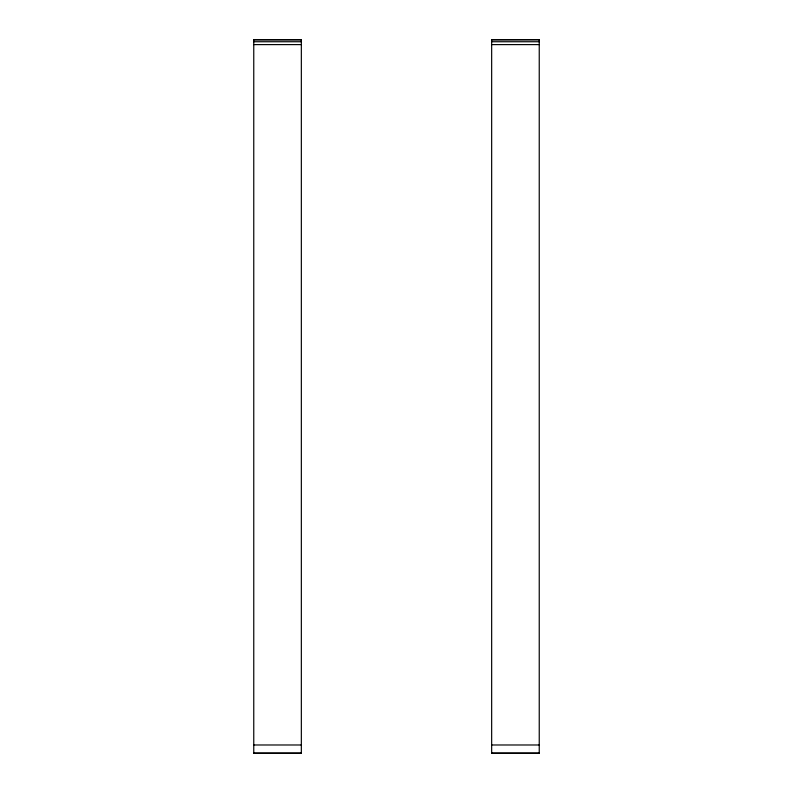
<?xml version="1.0" encoding="UTF-8"?>
<svg xmlns="http://www.w3.org/2000/svg" width="793" height="793" viewBox="0 0 793 793"><rect width="100%" height="100%" fill="white"/><g stroke="black" fill="none" stroke-linecap="round" stroke-linejoin="round"><path stroke-width="1.19" d="M253.76 39.809L301.34 39.809M491.66 39.809L539.24 39.729M253.76 41.742L301.34 41.742M491.66 41.742L539.24 41.742M253.76 44.606L301.34 44.606M491.66 44.606L539.24 44.606M253.76 744.984L301.34 744.984M491.66 744.984L539.24 744.984M253.76 753.043L301.34 753.043M491.66 753.043L539.24 753.043M301.34 39.65L253.76 39.65L253.76 753.35L301.34 753.35L301.34 39.65M539.24 39.65L491.66 39.65L491.66 753.35L539.24 753.35L539.24 39.65"/></g></svg>
